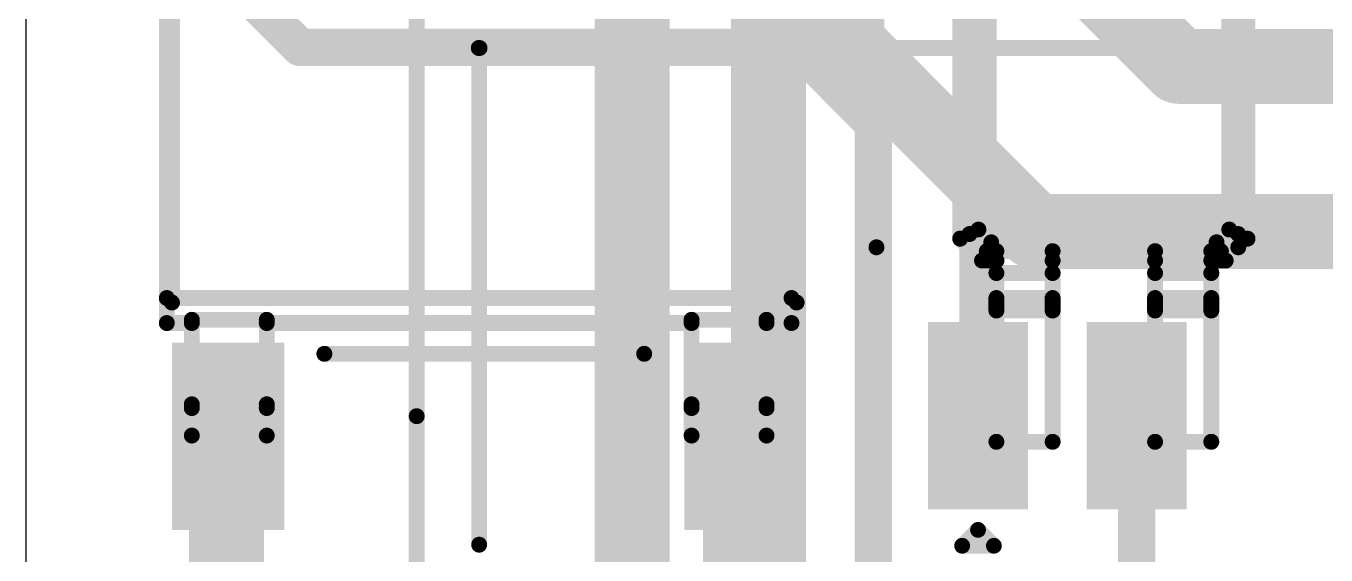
# Model space of a CAD drawing. Header units: millimetres. Extents: x -16 to 330, y -45 to 150.
# Drawn here: x 16.13 to 26.53, y 7.95 to 12.18 of the extents above; entities that cross this region are included whole.
import ezdxf

# ---------------------------------------------------------------- set-up
doc = ezdxf.new("R2010")
doc.units = ezdxf.units.MM
for name, color, linetype in [('BottomLayer', 5, 'Continuous'), ('Mechanical13', 56, 'Continuous'), ('MidLayer1', 16, 'Continuous'), ('MidLayer2', 76, 'Continuous'), ('TopLayer', 1, 'Continuous'), ('TopOverlay', 2, 'Continuous'), ('TopPaste', 8, 'Continuous'), ('TopSolder', 216, 'Continuous')]:
    doc.layers.add(name, color=color, linetype=linetype)

# ---------------------------------------------------------------- blocks, each defined once
blk = doc.blocks.new('SOP_4_1_27_________B____2_6___66')
at = {"layer": 'TopLayer'}
for points in [[(-3.875, 1.035), (-2.375, 1.035), (-2.375, 0.235), (-3.875, 0.235)], [(2.375, 1.035), (3.875, 1.035), (3.875, 0.235), (2.375, 0.235)], [(2.375, 1.035), (3.875, 1.035), (3.875, 0.235), (2.375, 0.235)], [(-3.875, -0.235), (-2.375, -0.235), (-2.375, -1.035), (-3.875, -1.035)], [(2.375, -0.235), (3.875, -0.235), (3.875, -1.035), (2.375, -1.035)]]:
    blk.add_hatch(color=1, dxfattribs=at).paths.add_polyline_path(points)
at = {"layer": 'TopPaste'}
for points in [[(-3.875, 1.035), (-2.375, 1.035), (-2.375, 0.235), (-3.875, 0.235)], [(2.375, 1.035), (3.875, 1.035), (3.875, 0.235), (2.375, 0.235)], [(2.375, 1.035), (3.875, 1.035), (3.875, 0.235), (2.375, 0.235)], [(-3.875, -0.235), (-2.375, -0.235), (-2.375, -1.035), (-3.875, -1.035)], [(2.375, -0.235), (3.875, -0.235), (3.875, -1.035), (2.375, -1.035)]]:
    blk.add_hatch(color=8, dxfattribs=at).paths.add_polyline_path(points)
at = {"layer": 'TopSolder'}
for points in [[(-3.875, 1.035), (-2.375, 1.035), (-2.375, 0.235), (-3.875, 0.235)], [(2.375, 1.035), (3.875, 1.035), (3.875, 0.235), (2.375, 0.235)], [(2.375, 1.035), (3.875, 1.035), (3.875, 0.235), (2.375, 0.235)], [(-3.875, -0.235), (-2.375, -0.235), (-2.375, -1.035), (-3.875, -1.035)], [(2.375, -0.235), (3.875, -0.235), (3.875, -1.035), (2.375, -1.035)]]:
    blk.add_hatch(color=216, dxfattribs=at).paths.add_polyline_path(points)
at = {"layer": 'TopOverlay', "const_width": 0.127}
for points in [[(-1.778, 1.448), (2.083, 1.448)], [(-4.166, 0.762), (-4.039, 0.635)], [(-4.166, 0.762), (-4.166, 0.508)], [(-4.039, 0.635), (-4.166, 0.508)], [(-1.778, -1.448), (2.083, -1.448)]]:
    blk.add_lwpolyline(points, dxfattribs=at)
at = {"layer": 'TopOverlay', "const_width": 0.0635}
for points in [[(-1.81, 1.448, 1), (-1.746, 1.448, 1)], [(2.051, 1.448, 1), (2.115, 1.448, 1)], [(-4.197, 0.762, 1), (-4.134, 0.762, 1)], [(-4.197, 0.762, 1), (-4.134, 0.762, 1)], [(-4.07, 0.635, 1), (-4.007, 0.635, 1)], [(-4.07, 0.635, 1), (-4.007, 0.635, 1)], [(-4.197, 0.508, 1), (-4.134, 0.508, 1)], [(-4.197, 0.508, 1), (-4.134, 0.508, 1)], [(-1.81, -1.448, 1), (-1.746, -1.448, 1)], [(2.051, -1.448, 1), (2.115, -1.448, 1)]]:
    blk.add_lwpolyline(points, format="xyb", close=True, dxfattribs=at)
blk = doc.blocks.new('ABS_188')
at = {"layer": 'TopLayer'}
for points in [[(-3.61, 2.5), (-2.11, 2.5), (-2.11, 1.6), (-3.61, 1.6)], [(2.11, 2.5), (3.61, 2.5), (3.61, 1.6), (2.11, 1.6)], [(-3.61, -1.6), (-2.11, -1.6), (-2.11, -2.5), (-3.61, -2.5)], [(2.11, -1.6), (3.61, -1.6), (3.61, -2.5), (2.11, -2.5)]]:
    blk.add_hatch(color=1, dxfattribs=at).paths.add_polyline_path(points)
at = {"layer": 'TopPaste'}
for points in [[(-3.61, 2.5), (-2.11, 2.5), (-2.11, 1.6), (-3.61, 1.6)], [(2.11, 2.5), (3.61, 2.5), (3.61, 1.6), (2.11, 1.6)], [(-3.61, -1.6), (-2.11, -1.6), (-2.11, -2.5), (-3.61, -2.5)], [(2.11, -1.6), (3.61, -1.6), (3.61, -2.5), (2.11, -2.5)]]:
    blk.add_hatch(color=8, dxfattribs=at).paths.add_polyline_path(points)
at = {"layer": 'TopSolder'}
for points in [[(-3.61, 2.5), (-2.11, 2.5), (-2.11, 1.6), (-3.61, 1.6)], [(2.11, 2.5), (3.61, 2.5), (3.61, 1.6), (2.11, 1.6)], [(-3.61, -1.6), (-2.11, -1.6), (-2.11, -2.5), (-3.61, -2.5)], [(2.11, -1.6), (3.61, -1.6), (3.61, -2.5), (2.11, -2.5)]]:
    blk.add_hatch(color=216, dxfattribs=at).paths.add_polyline_path(points)
at = {"layer": 'TopOverlay'}
for points, const_width in [([(1.79, 2.5), (-1.79, 2.5)], 0.127), ([(-3.81, 2.134), (-3.937, 2.261)], 0.2), ([(-3.937, 2.007), (-3.937, 2.261)], 0.2), ([(-3.937, 2.007), (-3.81, 2.134)], 0.2), ([(-2.2, -1.28), (-2.2, 1.28)], 0.127), ([(2.2, -1.28), (2.2, 1.28)], 0.127), ([(1.79, -2.5), (-1.79, -2.5)], 0.127)]:
    blk.add_lwpolyline(points, dxfattribs=dict(at, const_width=const_width))
for points, const_width in [([(-1.822, 2.5, 1), (-1.758, 2.5, 1)], 0.0635), ([(1.758, 2.5, 1), (1.822, 2.5, 1)], 0.0635), ([(-3.987, 2.261, 1), (-3.887, 2.261, 1)], 0.1), ([(-3.987, 2.261, 1), (-3.887, 2.261, 1)], 0.1), ([(-3.86, 2.134, 1), (-3.76, 2.134, 1)], 0.1), ([(-3.86, 2.134, 1), (-3.76, 2.134, 1)], 0.1), ([(-3.987, 2.007, 1), (-3.887, 2.007, 1)], 0.1), ([(-3.987, 2.007, 1), (-3.887, 2.007, 1)], 0.1), ([(-2.232, 1.28, 1), (-2.168, 1.28, 1)], 0.0635), ([(2.168, 1.28, 1), (2.232, 1.28, 1)], 0.0635), ([(-2.232, -1.28, 1), (-2.168, -1.28, 1)], 0.0635), ([(2.168, -1.28, 1), (2.232, -1.28, 1)], 0.0635), ([(-1.822, -2.5, 1), (-1.758, -2.5, 1)], 0.0635), ([(1.758, -2.5, 1), (1.822, -2.5, 1)], 0.0635)]:
    blk.add_lwpolyline(points, format="xyb", close=True, dxfattribs=dict(at, const_width=const_width))

msp = doc.modelspace()

# ---------------------------------------------------------------- linework, layer by layer
at = {"layer": 'BottomLayer'}
msp.add_line((16.129, -13.275), (16.129, 17.912), dxfattribs=at)
at = {"layer": 'Mechanical13', "const_width": 0.127}
for points in [[(19.256, 9.064), (19.256, 17.009)], [(19.256, 9.064), (19.256, 17.009)], [(23.606, 10.484), (23.606, 14.534)], [(25.906, 10.484), (25.906, 14.534)], [(19.256, 6.509), (19.256, 14.454)], [(19.256, 6.509), (19.256, 14.454)], [(23.681, 10.521), (23.681, 14.496)], [(23.753, 10.557), (23.753, 14.461)], [(25.76, 10.557), (25.76, 14.461)], [(25.831, 10.521), (25.831, 14.496)], [(17.256, 9.809), (17.256, 14.209)], [(22.256, 9.809), (22.256, 14.209)], [(19.756, 12.009), (27.701, 12.009)], [(19.756, 12.009), (27.701, 12.009)], [(19.756, 8.036), (19.756, 12.009)], [(19.756, 8.036), (19.756, 12.009)], [(23.606, 10.484), (23.753, 10.557)], [(23.753, 10.557), (23.854, 10.455)], [(25.658, 10.455), (25.76, 10.557)], [(25.76, 10.557), (25.906, 10.484)], [(23.606, 10.484), (23.781, 10.309)], [(23.681, 10.521), (23.819, 10.384)], [(23.781, 10.309), (23.854, 10.455)], [(23.854, 10.455), (25.658, 10.455)], [(25.658, 10.455), (25.731, 10.309)], [(25.694, 10.384), (25.831, 10.521)], [(25.731, 10.309), (25.906, 10.484)], [(23.819, 10.384), (25.694, 10.384)], [(23.896, 10.209), (23.896, 10.384)], [(24.346, 10.209), (24.346, 10.384)], [(25.166, 10.209), (25.166, 10.384)], [(25.616, 10.209), (25.616, 10.384)], [(23.781, 10.309), (23.896, 10.309)], [(24.346, 10.309), (25.166, 10.309)], [(25.616, 10.309), (25.731, 10.309)], [(23.896, 10.209), (24.346, 10.209)], [(23.896, 10.009), (23.896, 10.209)], [(24.346, 10.009), (24.346, 10.209)], [(25.166, 10.209), (25.616, 10.209)], [(25.166, 10.009), (25.166, 10.209)], [(25.616, 10.009), (25.616, 10.209)], [(17.256, 10.009), (22.256, 10.009)], [(23.896, 10.009), (24.346, 10.009)], [(23.896, 9.909), (23.896, 10.009)], [(24.346, 9.909), (24.346, 10.009)], [(25.166, 10.009), (25.616, 10.009)], [(25.166, 9.909), (25.166, 10.009)], [(25.616, 9.909), (25.616, 10.009)], [(17.456, 9.835), (18.056, 9.835)], [(17.456, 8.909), (17.456, 9.835)], [(18.056, 8.909), (18.056, 9.835)], [(21.456, 9.835), (22.056, 9.835)], [(21.456, 8.909), (21.456, 9.835)], [(22.056, 8.909), (22.056, 9.835)], [(23.896, 9.909), (24.346, 9.909)], [(23.896, 8.859), (23.896, 9.909)], [(24.346, 8.859), (24.346, 9.909)], [(25.166, 9.909), (25.616, 9.909)], [(25.166, 8.859), (25.166, 9.909)], [(25.616, 8.859), (25.616, 9.909)], [(17.256, 9.809), (17.456, 9.809)], [(18.056, 9.809), (21.456, 9.809)], [(22.056, 9.809), (22.256, 9.809)], [(17.456, 9.159), (18.056, 9.159)], [(17.456, 9.129), (18.056, 9.129)], [(21.456, 9.159), (22.056, 9.159)], [(21.456, 9.129), (22.056, 9.129)], [(17.456, 8.909), (18.056, 8.909)], [(21.456, 8.909), (22.056, 8.909)], [(23.896, 8.859), (24.346, 8.859)], [(25.166, 8.859), (25.616, 8.859)]]:
    msp.add_lwpolyline(points, dxfattribs=at)
at = {"layer": 'Mechanical13'}
for points, const_width in [([(19.759, 12.009, 1), (19.753, 12.009, 1)], 0.127), ([(19.759, 12.009, 1), (19.753, 12.009, 1)], 0.127), ([(19.721, 12.009, 1), (19.785, 12.009, 1)], 0.0635), ([(19.721, 12.009, 1), (19.785, 12.009, 1)], 0.0635), ([(19.724, 12.009, 1), (19.788, 12.009, 1)], 0.0635), ([(19.724, 12.009, 1), (19.788, 12.009, 1)], 0.0635), ([(19.724, 12.009, 1), (19.788, 12.009, 1)], 0.0635), ([(19.724, 12.009, 1), (19.788, 12.009, 1)], 0.0635), ([(19.728, 12.009, 1), (19.791, 12.009, 1)], 0.0635), ([(19.728, 12.009, 1), (19.791, 12.009, 1)], 0.0635), ([(23.721, 10.557, 1), (23.784, 10.557, 1)], 0.0635), ([(23.721, 10.557, 1), (23.784, 10.557, 1)], 0.0635), ([(23.721, 10.557, 1), (23.784, 10.557, 1)], 0.0635), ([(25.728, 10.557, 1), (25.792, 10.557, 1)], 0.0635), ([(25.728, 10.557, 1), (25.792, 10.557, 1)], 0.0635), ([(25.728, 10.557, 1), (25.792, 10.557, 1)], 0.0635), ([(23.574, 10.484, 1), (23.638, 10.484, 1)], 0.0635), ([(23.574, 10.484, 1), (23.638, 10.484, 1)], 0.0635), ([(23.574, 10.484, 1), (23.638, 10.484, 1)], 0.0635), ([(23.649, 10.521, 1), (23.713, 10.521, 1)], 0.0635), ([(23.649, 10.521, 1), (23.713, 10.521, 1)], 0.0635), ([(23.823, 10.455, 1), (23.886, 10.455, 1)], 0.0635), ([(23.823, 10.455, 1), (23.886, 10.455, 1)], 0.0635), ([(23.823, 10.455, 1), (23.886, 10.455, 1)], 0.0635), ([(25.626, 10.455, 1), (25.69, 10.455, 1)], 0.0635), ([(25.626, 10.455, 1), (25.69, 10.455, 1)], 0.0635), ([(25.626, 10.455, 1), (25.69, 10.455, 1)], 0.0635), ([(25.799, 10.521, 1), (25.863, 10.521, 1)], 0.0635), ([(25.799, 10.521, 1), (25.863, 10.521, 1)], 0.0635), ([(25.874, 10.484, 1), (25.938, 10.484, 1)], 0.0635), ([(25.874, 10.484, 1), (25.938, 10.484, 1)], 0.0635), ([(25.874, 10.484, 1), (25.938, 10.484, 1)], 0.0635), ([(23.787, 10.384, 1), (23.85, 10.384, 1)], 0.0635), ([(23.787, 10.384, 1), (23.85, 10.384, 1)], 0.0635), ([(23.864, 10.384, 1), (23.928, 10.384, 1)], 0.0635), ([(24.314, 10.384, 1), (24.378, 10.384, 1)], 0.0635), ([(25.134, 10.384, 1), (25.198, 10.384, 1)], 0.0635), ([(25.584, 10.384, 1), (25.648, 10.384, 1)], 0.0635), ([(25.662, 10.384, 1), (25.725, 10.384, 1)], 0.0635), ([(25.662, 10.384, 1), (25.725, 10.384, 1)], 0.0635), ([(23.749, 10.309, 1), (23.813, 10.309, 1)], 0.0635), ([(23.749, 10.309, 1), (23.813, 10.309, 1)], 0.0635), ([(23.749, 10.309, 1), (23.813, 10.309, 1)], 0.0635), ([(23.864, 10.309, 1), (23.928, 10.309, 1)], 0.0635), ([(24.314, 10.309, 1), (24.378, 10.309, 1)], 0.0635), ([(25.134, 10.309, 1), (25.198, 10.309, 1)], 0.0635), ([(25.584, 10.309, 1), (25.648, 10.309, 1)], 0.0635), ([(25.699, 10.309, 1), (25.763, 10.309, 1)], 0.0635), ([(25.699, 10.309, 1), (25.763, 10.309, 1)], 0.0635), ([(25.699, 10.309, 1), (25.763, 10.309, 1)], 0.0635), ([(23.864, 10.209, 1), (23.928, 10.209, 1)], 0.0635), ([(23.864, 10.209, 1), (23.928, 10.209, 1)], 0.0635), ([(23.864, 10.209, 1), (23.928, 10.209, 1)], 0.0635), ([(24.314, 10.209, 1), (24.378, 10.209, 1)], 0.0635), ([(24.314, 10.209, 1), (24.378, 10.209, 1)], 0.0635), ([(24.314, 10.209, 1), (24.378, 10.209, 1)], 0.0635), ([(25.134, 10.209, 1), (25.198, 10.209, 1)], 0.0635), ([(25.134, 10.209, 1), (25.198, 10.209, 1)], 0.0635), ([(25.134, 10.209, 1), (25.198, 10.209, 1)], 0.0635), ([(25.584, 10.209, 1), (25.648, 10.209, 1)], 0.0635), ([(25.584, 10.209, 1), (25.648, 10.209, 1)], 0.0635), ([(25.584, 10.209, 1), (25.648, 10.209, 1)], 0.0635), ([(17.224, 10.009, 1), (17.288, 10.009, 1)], 0.0635), ([(22.224, 10.009, 1), (22.288, 10.009, 1)], 0.0635), ([(23.864, 10.009, 1), (23.928, 10.009, 1)], 0.0635), ([(23.864, 10.009, 1), (23.928, 10.009, 1)], 0.0635), ([(23.864, 10.009, 1), (23.928, 10.009, 1)], 0.0635), ([(24.314, 10.009, 1), (24.378, 10.009, 1)], 0.0635), ([(24.314, 10.009, 1), (24.378, 10.009, 1)], 0.0635), ([(24.314, 10.009, 1), (24.378, 10.009, 1)], 0.0635), ([(25.134, 10.009, 1), (25.198, 10.009, 1)], 0.0635), ([(25.134, 10.009, 1), (25.198, 10.009, 1)], 0.0635), ([(25.134, 10.009, 1), (25.198, 10.009, 1)], 0.0635), ([(25.584, 10.009, 1), (25.648, 10.009, 1)], 0.0635), ([(25.584, 10.009, 1), (25.648, 10.009, 1)], 0.0635), ([(25.584, 10.009, 1), (25.648, 10.009, 1)], 0.0635), ([(17.424, 9.835, 1), (17.488, 9.835, 1)], 0.0635), ([(17.424, 9.835, 1), (17.488, 9.835, 1)], 0.0635), ([(18.024, 9.835, 1), (18.088, 9.835, 1)], 0.0635), ([(18.024, 9.835, 1), (18.088, 9.835, 1)], 0.0635), ([(21.424, 9.835, 1), (21.488, 9.835, 1)], 0.0635), ([(21.424, 9.835, 1), (21.488, 9.835, 1)], 0.0635), ([(22.024, 9.835, 1), (22.088, 9.835, 1)], 0.0635), ([(22.024, 9.835, 1), (22.088, 9.835, 1)], 0.0635), ([(23.864, 9.909, 1), (23.928, 9.909, 1)], 0.0635), ([(23.864, 9.909, 1), (23.928, 9.909, 1)], 0.0635), ([(23.864, 9.909, 1), (23.928, 9.909, 1)], 0.0635), ([(24.314, 9.909, 1), (24.378, 9.909, 1)], 0.0635), ([(24.314, 9.909, 1), (24.378, 9.909, 1)], 0.0635), ([(24.314, 9.909, 1), (24.378, 9.909, 1)], 0.0635), ([(25.134, 9.909, 1), (25.198, 9.909, 1)], 0.0635), ([(25.134, 9.909, 1), (25.198, 9.909, 1)], 0.0635), ([(25.134, 9.909, 1), (25.198, 9.909, 1)], 0.0635), ([(25.584, 9.909, 1), (25.648, 9.909, 1)], 0.0635), ([(25.584, 9.909, 1), (25.648, 9.909, 1)], 0.0635), ([(25.584, 9.909, 1), (25.648, 9.909, 1)], 0.0635), ([(17.224, 9.809, 1), (17.288, 9.809, 1)], 0.0635), ([(17.224, 9.809, 1), (17.288, 9.809, 1)], 0.0635), ([(17.424, 9.809, 1), (17.488, 9.809, 1)], 0.0635), ([(18.024, 9.809, 1), (18.088, 9.809, 1)], 0.0635), ([(21.424, 9.809, 1), (21.488, 9.809, 1)], 0.0635), ([(22.024, 9.809, 1), (22.088, 9.809, 1)], 0.0635), ([(22.224, 9.809, 1), (22.288, 9.809, 1)], 0.0635), ([(22.224, 9.809, 1), (22.288, 9.809, 1)], 0.0635), ([(17.424, 9.159, 1), (17.488, 9.159, 1)], 0.0635), ([(17.424, 9.129, 1), (17.488, 9.129, 1)], 0.0635), ([(18.024, 9.159, 1), (18.088, 9.159, 1)], 0.0635), ([(18.024, 9.129, 1), (18.088, 9.129, 1)], 0.0635), ([(21.424, 9.159, 1), (21.488, 9.159, 1)], 0.0635), ([(21.424, 9.129, 1), (21.488, 9.129, 1)], 0.0635), ([(22.024, 9.159, 1), (22.088, 9.159, 1)], 0.0635), ([(22.024, 9.129, 1), (22.088, 9.129, 1)], 0.0635), ([(19.224, 9.064, 1), (19.288, 9.064, 1)], 0.0635), ([(19.224, 9.064, 1), (19.288, 9.064, 1)], 0.0635), ([(17.424, 8.909, 1), (17.488, 8.909, 1)], 0.0635), ([(17.424, 8.909, 1), (17.488, 8.909, 1)], 0.0635), ([(18.024, 8.909, 1), (18.088, 8.909, 1)], 0.0635), ([(18.024, 8.909, 1), (18.088, 8.909, 1)], 0.0635), ([(21.424, 8.909, 1), (21.488, 8.909, 1)], 0.0635), ([(21.424, 8.909, 1), (21.488, 8.909, 1)], 0.0635), ([(22.024, 8.909, 1), (22.088, 8.909, 1)], 0.0635), ([(22.024, 8.909, 1), (22.088, 8.909, 1)], 0.0635), ([(23.864, 8.859, 1), (23.928, 8.859, 1)], 0.0635), ([(23.864, 8.859, 1), (23.928, 8.859, 1)], 0.0635), ([(24.314, 8.859, 1), (24.378, 8.859, 1)], 0.0635), ([(24.314, 8.859, 1), (24.378, 8.859, 1)], 0.0635), ([(25.134, 8.859, 1), (25.198, 8.859, 1)], 0.0635), ([(25.134, 8.859, 1), (25.198, 8.859, 1)], 0.0635), ([(25.584, 8.859, 1), (25.648, 8.859, 1)], 0.0635), ([(25.584, 8.859, 1), (25.648, 8.859, 1)], 0.0635), ([(19.724, 8.036, 1), (19.788, 8.036, 1)], 0.0635), ([(19.724, 8.036, 1), (19.788, 8.036, 1)], 0.0635)]:
    msp.add_lwpolyline(points, format="xyb", close=True, dxfattribs=dict(at, const_width=const_width))
at = {"layer": 'MidLayer1'}
msp.add_line((16.129, -13.275), (16.129, 17.912), dxfattribs=at)
at = {"layer": 'MidLayer1', "const_width": 0.6}
for points in [[(20.98, 7.456), (20.98, 38.73)], [(23.368, 13.853), (25.359, 11.862)], [(22.238, 12.506), (24.203, 10.541)], [(25.359, 11.862), (42.57, 11.862)], [(24.203, 10.541), (32.746, 10.541)]]:
    msp.add_lwpolyline(points, dxfattribs=at)
at = {"layer": 'MidLayer1', "const_width": 0.3}
for points in [[(25.209, 11.862, 1), (25.509, 11.862, 1)], [(25.209, 11.862, 1), (25.509, 11.862, 1)], [(24.053, 10.541, 1), (24.353, 10.541, 1)], [(24.053, 10.541, 1), (24.353, 10.541, 1)]]:
    msp.add_lwpolyline(points, format="xyb", close=True, dxfattribs=at)
at = {"layer": 'MidLayer2'}
msp.add_line((16.129, -13.275), (16.129, 17.912), dxfattribs=at)
at = {"layer": 'MidLayer2', "const_width": 0.6}
msp.add_lwpolyline([(22.073, -1.245), (22.073, 24.823)], dxfattribs=at)
at = {"layer": 'TopLayer'}
msp.add_line((16.129, -13.275), (16.129, 17.912), dxfattribs=at)
for points, const_width in [([(23.749, 9.068), (23.749, 13.172)], 0.3), ([(17.747, 12.59), (18.323, 12.014)], 0.3), ([(18.323, 12.014), (22.302, 12.014)], 0.3), ([(22.302, 12.014), (22.911, 11.405)], 0.3), ([(22.911, 7.645), (22.911, 11.405)], 0.3), ([(17.733, 8.889), (17.747, 8.903)], 0.6), ([(17.733, 7.644), (17.733, 8.889)], 0.6), ([(21.847, 5.007), (21.847, 8.903)], 0.6), ([(25.019, 8.468), (25.073, 8.522)], 0.3), ([(25.019, 7.655), (25.019, 8.468)], 0.3)]:
    msp.add_lwpolyline(points, dxfattribs=dict(at, const_width=const_width))
for points, const_width in [([(18.248, 12.014, 1), (18.398, 12.014, 1)], 0.15), ([(18.248, 12.014, 1), (18.398, 12.014, 1)], 0.15), ([(22.227, 12.014, 1), (22.377, 12.014, 1)], 0.15), ([(22.227, 12.014, 1), (22.377, 12.014, 1)], 0.15), ([(22.836, 11.405, 1), (22.986, 11.405, 1)], 0.15), ([(22.836, 11.405, 1), (22.986, 11.405, 1)], 0.15), ([(17.583, 8.889, 1), (17.883, 8.889, 1)], 0.3), ([(17.583, 8.889, 1), (17.883, 8.889, 1)], 0.3), ([(17.597, 8.903, 1), (17.897, 8.903, 1)], 0.3), ([(21.697, 8.903, 1), (21.997, 8.903, 1)], 0.3), ([(23.674, 9.068, 1), (23.824, 9.068, 1)], 0.15), ([(24.998, 8.522, 1), (25.148, 8.522, 1)], 0.15), ([(24.944, 8.468, 1), (25.094, 8.468, 1)], 0.15), ([(24.944, 8.468, 1), (25.094, 8.468, 1)], 0.15)]:
    msp.add_lwpolyline(points, format="xyb", close=True, dxfattribs=dict(at, const_width=const_width))

# ---------------------------------------------------------------- block references
for name, p, rotation in [('SOP_4_1_27_________B____2_6___66', (24.384, 12.193), 90), ('ABS_188', (19.797, 11.763), 270)]:
    msp.add_blockref(name, p, dxfattribs=dict(rotation=rotation))

doc.saveas('drawing.dxf')
